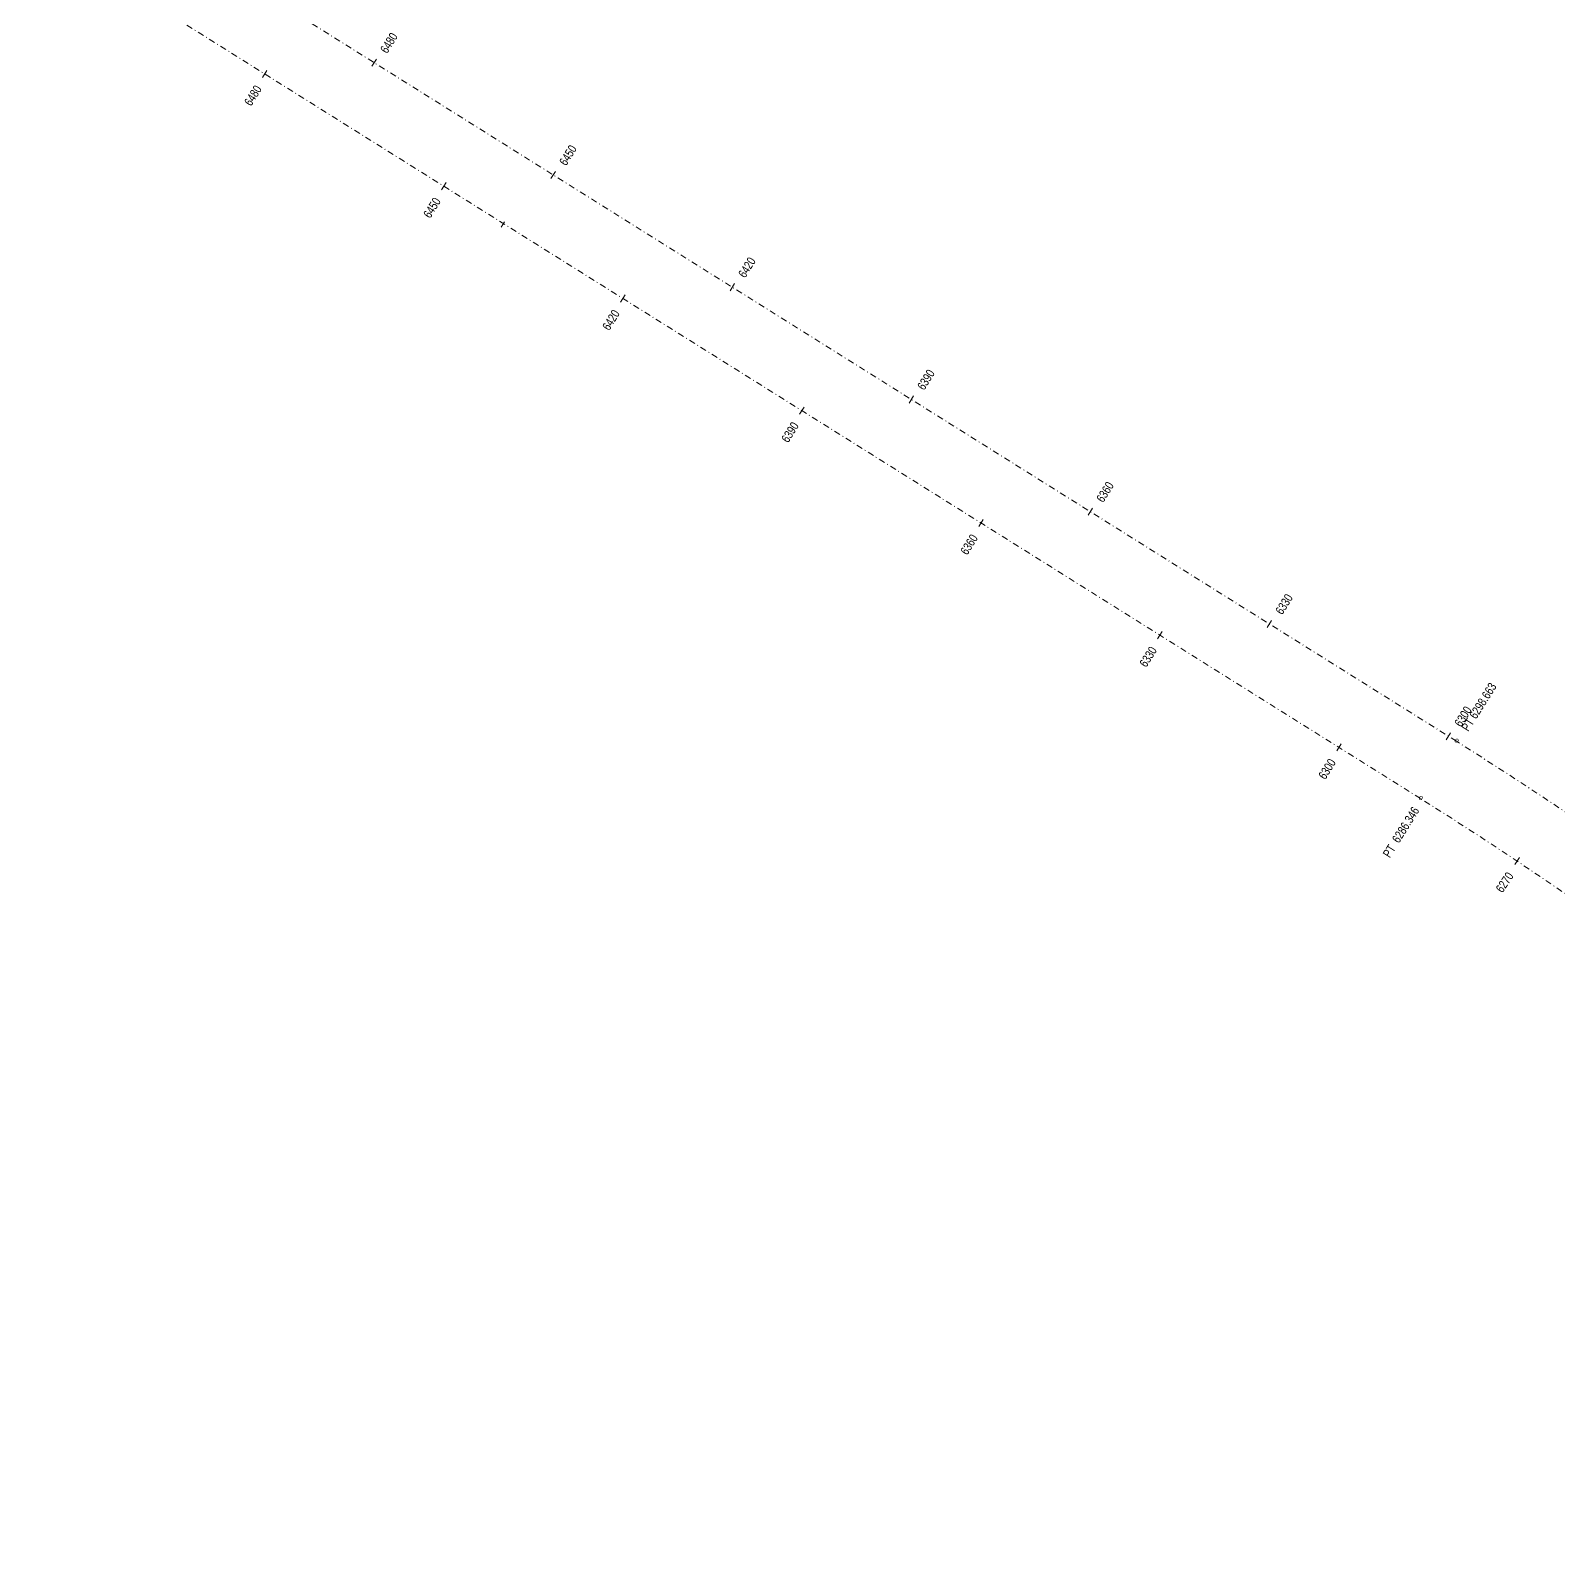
# Model space of a CAD drawing. Header units: metres. Extents: x 27146 to 29051, y 38350 to 42879.
# Drawn here: x 28473.2 to 28690.1, y 41297.2 to 41512.1 of the extents above; entities that cross this region are included whole.
import ezdxf
from ezdxf.enums import TextEntityAlignment as Align

# ---------------------------------------------------------------- set-up
doc = ezdxf.new("R2010")
doc.units = ezdxf.units.M
doc.header["$MEASUREMENT"] = 0
doc.linetypes.add('DGN Style 4', pattern=[1.772068, 0.885481, -0.44274, 0.001107, -0.44274])
doc.layers.add('C-_RAILCHNG_T1', color=7, linetype='Continuous', lineweight=13)
doc.layers.add('C-_ROADMALG_E-', color=1, linetype='DGN Style 4', lineweight=13)
doc.styles.add('Style-WORKING', font='WORKING.shx')

msp = doc.modelspace()

# ---------------------------------------------------------------- linework, layer by layer
at = {"layer": 'C-_RAILCHNG_T1', "linetype": 'Continuous', "flags": 128}
for points in [[(28521.7, 41507), (28522.34, 41508.02)], [(28506.17, 41505.41), (28506.8, 41506.43)], [(28547.12, 41491.07), (28547.76, 41492.08)], [(28531.58, 41489.48), (28532.22, 41490.49)], [(28557, 41473.54), (28557.64, 41474.56)], [(28572.54, 41475.13), (28573.17, 41476.15)], [(28597.95, 41459.19), (28598.59, 41460.21)], [(28582.42, 41457.6), (28583.06, 41458.62)], [(28623.37, 41443.26), (28624.01, 41444.28)], [(28607.84, 41441.67), (28608.47, 41442.68)], [(28648.79, 41427.32), (28649.43, 41428.34)], [(28633.25, 41425.73), (28633.89, 41426.75)], [(28674.21, 41411.39), (28674.84, 41412.4)], [(28658.67, 41409.8), (28659.31, 41410.81)], [(28683.95, 41393.67), (28684.61, 41394.67)]]:
    msp.add_lwpolyline(points, dxfattribs=at)
at = {"layer": 'C-_ROADMALG_E-', "color": 7, "linetype": 'DGN Style 4', "lineweight": 13}
for p, q in [((28675.66, 41411.18), (28478.05, 41535.08)), ((28670.56, 41403.05), (28473.23, 41526.77)), ((28540.06, 41484.16), (28540.69, 41485.18))]:
    msp.add_line(p, q, dxfattribs=at)
for radius, start in [(584.01, 41.52629), (574.41, 41.52048)]:
    msp.add_arc((28365.43, 40916.38), radius, start, 57.91375, dxfattribs=at)

# ---------------------------------------------------------------- texts
at = {"layer": 'C-_RAILCHNG_T1', "linetype": 'Continuous', "char_height": 1.25, "style": 'Style-WORKING'}
for s, insert, attachment_point, rotation, line_spacing_factor in [('\\H1x;\\W0.8;6480', (28523.86, 41508.72), 7, 57.9138, 1.464), ('\\H1x;\\W0.8;6480', (28505.6, 41504.11), 6, 57.9138, 1.464), ('\\H1x;\\W0.8;6450', (28549.28, 41492.78), 7, 57.9138, 1.464), ('\\H1x;\\W0.8;6450', (28531.02, 41488.18), 6, 57.9138, 1.464), ('\\H1x;\\W0.8;6420', (28574.69, 41476.85), 7, 57.9138, 1.464), ('\\H1x;\\W0.8;6420', (28556.43, 41472.24), 6, 57.9138, 1.464), ('\\H1x;\\W0.8;6390', (28600.11, 41460.91), 7, 57.9138, 1.464), ('\\H1x;\\W0.8;6390', (28581.85, 41456.31), 6, 57.9138, 1.464), ('\\H1x;\\W0.8;6360', (28625.53, 41444.97), 7, 57.9138, 1.464), ('\\H1x;\\W0.8;6360', (28607.27, 41440.37), 6, 57.9138, 1.464), ('\\H1x;\\W0.8;6330', (28650.95, 41429.04), 7, 57.9138, 1.464), ('\\H1x;\\W0.8;6330', (28632.69, 41424.43), 6, 57.9138, 1.464), ('\\H1x;\\W0.8;PT 6298.663', (28676.3, 41413.14), 1, 57.9138, 0.9), ('\\H1x;\\W0.8;6300', (28676.36, 41413.1), 7, 57.9138, 1.464), ('\\H1x;\\W0.8;6300', (28658.1, 41408.5), 6, 57.9138, 1.464), ('\\H1x;\\W0.8;PT  6286.346', (28669.94, 41401.67), 6, 57.9138, 1.464), ('\\H1x;\\W0.8;6270', (28683.34, 41392.39), 6, 56.2833, 1.464)]:
    msp.add_mtext(s, dxfattribs=dict(at, insert=insert, attachment_point=attachment_point, rotation=rotation, line_spacing_factor=line_spacing_factor))
at = {"layer": 'C-_ROADMALG_E-', "color": 7, "linetype": 'DGN Style 4', "lineweight": 0, "style": 'Style-WORKING'}
for p in [(28675.66, 41411.18), (28670.56, 41403.05), (28670.56, 41403.05)]:
    msp.add_text('o', height=0.75, rotation=147.9138, dxfattribs=at).set_placement(p, align=Align.MIDDLE_CENTER)
at = {"layer": 'C-_ROADMALG_E-', "color": 7, "linetype": 'Continuous', "lineweight": 0, "style": 'Style-WORKING'}
for p in [(28675.66, 41411.18), (28670.56, 41403.05)]:
    msp.add_text('o', height=0.75, rotation=147.9138, dxfattribs=at).set_placement(p, align=Align.MIDDLE_CENTER)

doc.saveas('drawing.dxf')
